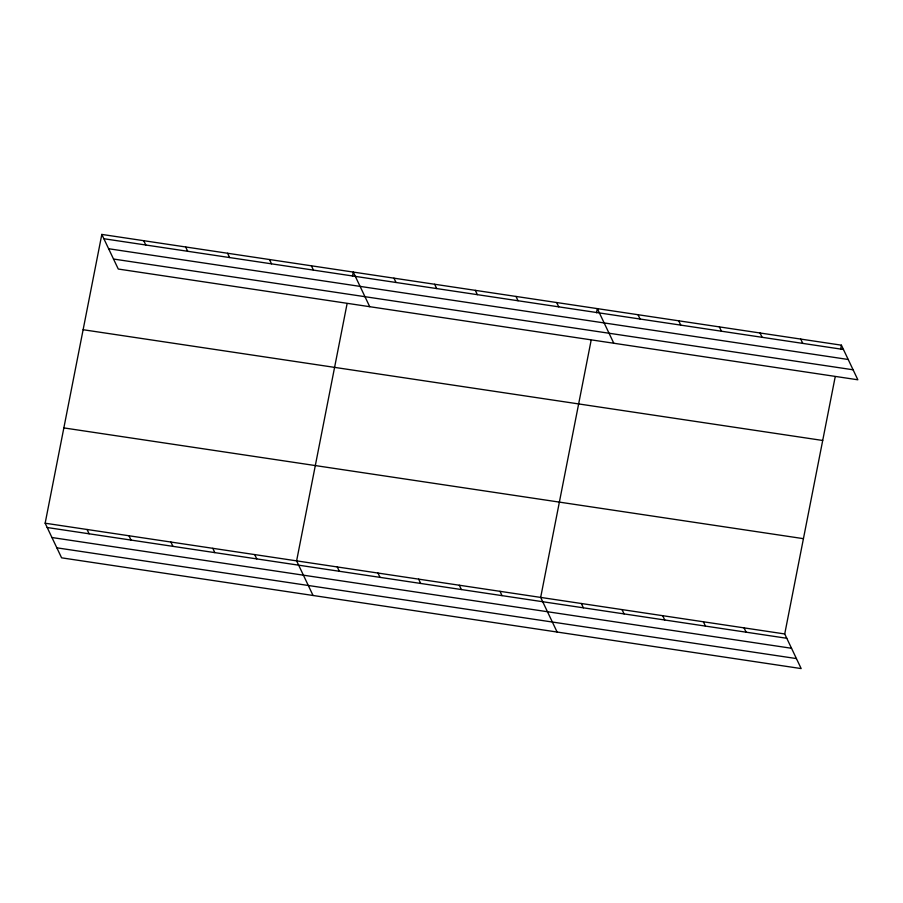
<?xml version="1.0" encoding="UTF-8"?>
<svg xmlns="http://www.w3.org/2000/svg" width="903" height="903" viewBox="0 0 903 903"><rect width="100%" height="100%" fill="white"/><g stroke="black" fill="none" stroke-linecap="round" stroke-linejoin="round"><path stroke-width="1.35" d="M835.173 376.935L784.73 633.962L801.175 668.581L61.596 557.828L45.15 523.209L101.825 234.419L841.404 345.172L857.85 379.791L118.27 269.038L101.825 234.419M347.057 303.837L296.613 560.865L313.048 595.483M352.475 276.216L353.287 272.074L369.722 306.693M591.115 340.386L540.671 597.414L557.106 632.032M596.533 312.765L597.346 308.623L613.792 343.242M840.591 349.314L841.404 345.172M103.879 238.731L843.458 349.484M108.62 248.731L848.21 359.484M113.518 259.037L853.098 369.79M83.121 329.719L822.701 440.472M63.853 427.909L803.433 538.662M45.15 523.209L784.73 633.962M47.193 527.521L786.773 638.274M51.945 537.522L791.525 648.275M56.844 547.828L796.423 658.58M800.735 339.076L802.778 343.388M760.055 332.993L762.098 337.293M719.375 326.897L721.429 331.209M678.706 320.802L680.749 325.114M638.026 314.718L640.069 319.019M744.049 627.867L746.104 632.179M556.666 302.528L558.72 306.839M703.381 621.772L705.424 626.084M515.997 296.444L518.04 300.744M662.7 615.688L664.743 620M475.317 290.348L477.36 294.66M622.02 609.593L624.075 613.905M434.636 284.253L436.691 288.565M581.351 603.497L583.394 607.809M393.968 278.169L396.011 282.47M499.991 591.318L502.034 595.63M311.377 265.798L313.42 270.11M459.311 585.223L461.365 589.535M269.466 259.522L271.51 263.834M418.642 579.139L420.685 583.451M227.556 253.246L229.599 257.558M377.962 573.044L380.005 577.356M185.646 246.97L187.7 251.282M337.282 566.949L339.336 571.26M143.735 240.695L145.789 245.006M254.702 554.589L256.745 558.901M212.792 548.313L214.835 552.625M170.881 542.037L172.924 546.349M128.971 535.761L131.014 540.073M87.06 529.485L89.104 533.797"/></g></svg>
